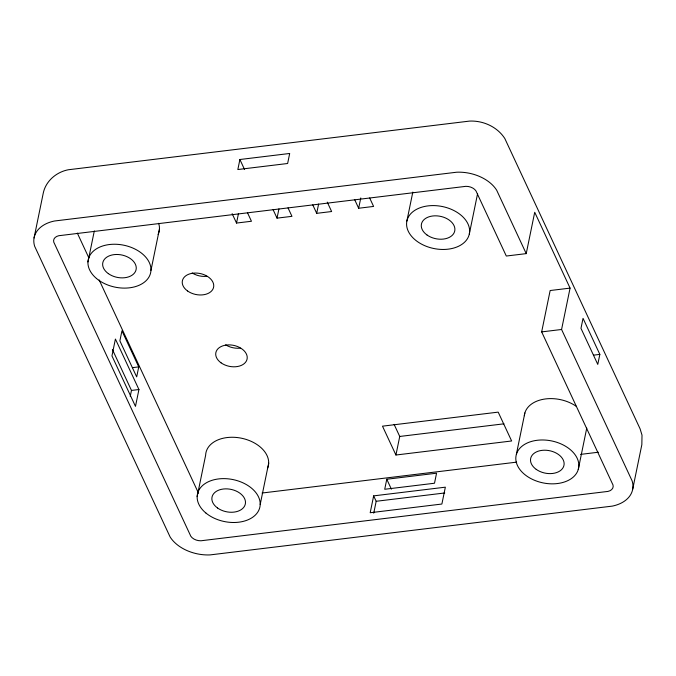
<?xml version="1.0" encoding="UTF-8"?>
<svg xmlns="http://www.w3.org/2000/svg" width="676" height="676" viewBox="0 0 676 676"><rect width="100%" height="100%" fill="white"/><g stroke="black" fill="none" stroke-linecap="round" stroke-linejoin="round"><path stroke-width="1.01" d="M34.053 237.969L43.188 193.471C45.562 181.21 56.269 172.093 68.259 169.769L469.592 121.089C483.281 120.489 497.274 126.86 504.803 138.487L640.087 428.812L642.006 435.133L641.845 444.656L632.711 489.154M87.939 261.958L94.31 230.93M150.959 270.392L159.451 229.02M130.248 396.381L131.465 390.432L112.385 349.475M138.741 366.891L136.687 376.912L119.88 340.856L121.942 330.826L138.741 366.891L132.454 367.651M138.935 389.528L135.479 406.377L111.954 355.889L115.41 339.039L138.935 389.528L131.465 390.432M239.895 159.511L237.842 169.532L287.63 163.499L289.683 153.469L239.895 159.511L244.518 169.431M247.509 212.788L251.455 221.255L236.524 223.063L238.425 213.785M197.147 496.607L205.639 455.235A31.882 21.421 11.6 0 1 241.957 438.318A31.882 21.421 11.6 0 1 267.434 468.595M288.018 207.87L291.964 216.337L277.033 218.145L278.935 208.867M327.252 202.116L331.637 211.529L316.698 213.337L318.607 204.059M260.192 504.516L268.685 463.144M369.654 197.967L373.6 206.434L358.66 208.25L360.781 197.941M406.868 221.06L412.816 192.094M373.651 495.871L370.195 512.729L441.884 504.034L445.349 487.176L373.651 495.871L376.169 501.288L373.735 513.177M386.773 479.242L384.72 489.272L434.507 483.23L436.561 473.2L386.773 479.242L391.396 489.162M395.933 455.016L382.489 426.167L498.195 412.132L511.639 440.98L395.933 455.016L399.736 436.459L394.1 424.367M469.313 233.989A31.882 21.421 11.6 0 0 426.277 206.138A31.882 21.421 11.6 0 0 418.681 242.447A31.882 21.421 11.6 0 0 469.313 233.989L477.594 193.649M526.224 253.627L534.716 212.256L570.071 288.12L561.579 329.482L632.111 480.856A35.87 24.091 11.6 0 1 612.321 506.113L210.033 554.912A35.87 24.091 11.6 0 1 170.082 536.905L34.653 246.267A35.87 24.091 11.6 0 1 54.443 221.01L456.731 172.211A35.87 24.091 11.6 0 1 496.683 190.226L526.224 253.627L506.307 256.035L476.766 192.635A9.396 6.312 11.6 0 0 463.449 186.635L61.161 235.434A9.396 6.312 11.6 0 0 54.57 243.85L189.998 534.488A9.396 6.312 11.6 0 0 203.315 540.487L605.603 491.697A9.396 6.312 11.6 0 0 612.194 483.272L541.662 331.899L550.154 290.528L570.071 288.12M516.363 454.34L524.855 412.968M599.84 354.385L597.778 364.415L580.98 328.359L583.033 318.328L599.84 354.385L593.553 355.154M578.259 469.482A31.882 21.421 11.6 0 0 537.065 440.296A31.882 21.421 11.6 0 0 526.612 475.955A31.882 21.421 11.6 0 0 578.259 469.482L586.743 428.111M541.662 331.899L561.579 329.482M399.736 436.459L503.975 423.818M262.094 493.024L516.667 462.139M580.566 454.39L598.378 452.227M376.169 501.288L444.749 492.965M354.723 199.783L358.66 208.25M312.76 204.87L316.698 213.337M273.087 209.678L277.033 218.145M232.138 213.658L236.524 223.063M77.317 233.076L88.894 257.928M99.144 279.923L198.49 493.117M524.331 415.723A31.882 21.421 11.6 0 1 543.631 399.22A31.882 21.421 11.6 0 1 576.501 406.496M206.839 276.273A15.945 10.706 11.6 0 1 192.178 272.969M240.318 348.123A15.945 10.706 11.6 0 1 225.657 344.819M158.657 223.3A31.882 21.421 11.6 0 1 158.099 234.445M217.562 508.006A17.001 11.424 11.6 0 0 245.16 504.659A17.001 11.424 11.6 0 0 223.291 489.018A17.001 11.424 11.6 0 0 217.562 508.006M96.414 278.419A31.882 21.421 11.6 0 0 149.607 275.816A31.882 21.421 11.6 0 0 112.326 244.29A31.882 21.421 11.6 0 0 96.414 278.419M536.203 469.355A17.001 11.424 11.6 0 0 563.801 466.009A17.001 11.424 11.6 0 0 541.932 450.368A17.001 11.424 11.6 0 0 536.203 469.355M108.337 273.619A17.001 11.424 11.6 0 0 135.935 270.265A17.001 11.424 11.6 0 0 114.075 254.632A17.001 11.424 11.6 0 0 108.337 273.619M205.901 513.025A31.882 21.421 11.6 0 0 258.942 509.966A31.882 21.421 11.6 0 0 221.17 478.692A31.882 21.421 11.6 0 0 205.901 513.025M426.978 234.969A17.001 11.424 11.6 0 0 454.576 231.615A17.001 11.424 11.6 0 0 432.716 215.982A17.001 11.424 11.6 0 0 426.978 234.969M187.582 290.993A15.945 10.706 11.6 0 0 213.447 287.858A15.945 10.706 11.6 0 0 192.956 273.197A15.945 10.706 11.6 0 0 187.582 290.993M221.06 362.835A15.945 10.706 11.6 0 0 246.926 359.7A15.945 10.706 11.6 0 0 226.426 345.039A15.945 10.706 11.6 0 0 221.06 362.835"/></g></svg>
